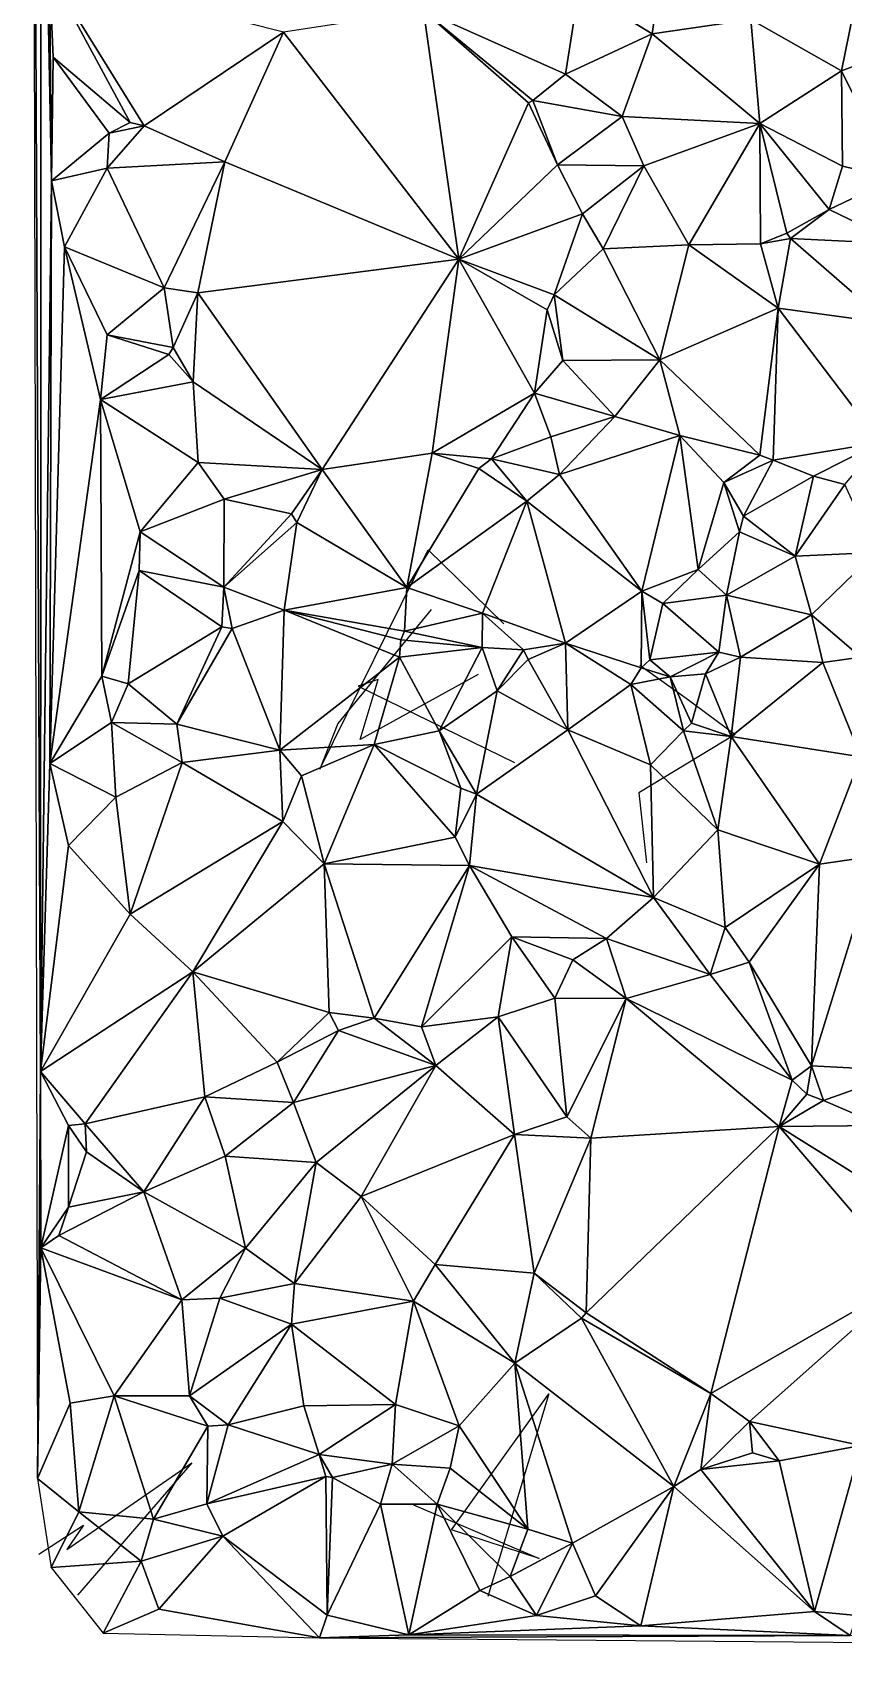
# Model space of a CAD drawing. Header units: metres. Extents: x -16 to 15.1, y -15.2 to 15.9.
# Drawn here: x -14.99 to -8.07, y -14.97 to -1.15 of the extents above; entities that cross this region are included whole.
import ezdxf

# ---------------------------------------------------------------- set-up
doc = ezdxf.new("R2010")
doc.units = ezdxf.units.M
doc.layers.add('CRACKS', color=1, linetype='Continuous')
doc.layers.add('STREET_MESH', color=7, linetype='Continuous')

msp = doc.modelspace()

# ---------------------------------------------------------------- linework, layer by layer
at = {"layer": 'CRACKS'}
for points in [[(-11.59, -6.078, 0.1), (-12.387, -7.049, 0.1), (-12.541, -7.441, 0.1), (-11.615, -5.567, 0.1), (-10.97, -6.198, 0.1)], [(-9.808, -6.553, 0.1), (-9.414, -6.833, 0.1), (-8.996, -7.143, 0.1), (-9.818, -7.643, 0.1), (-9.752, -8.24, 0.1)], [(-11.19, -6.632, 0.1), (-12.196, -7.186, 0.1), (-12.043, -6.675, 0.1), (-12.212, -6.732, 0.1), (-10.878, -7.383, 0.1)], [(-11.742, -13.72, 0.1), (-10.668, -14.179, 0.1), (-11.417, -13.935, 0.1), (-10.586, -12.773, 0.1), (-11.106, -14.504, 0.1)], [(-14.937, -14.141, 0.1), (-14.556, -13.894, 0.1), (-14.7, -14.103, 0.1), (-13.631, -13.361, 0.1), (-14.607, -14.491, 0.1)]]:
    msp.add_polyline3d(points, dxfattribs=at)
at = {"layer": 'STREET_MESH'}
for points in [[(-14.948, -13.497), (-14.924, -10.022), (-14.993, 5.191)], [(-14.924, -10.022), (-14.917, 2.113), (-14.993, 5.191)], [(-14.924, -10.022), (-14.831, -2.417), (-14.917, 2.113)], [(-14.917, 2.113), (-14.831, -2.417), (-14.848, -0.642)], [(-9.703, -1.161), (-9.617, -0.543), (-10.33, -0.779)], [(-9.617, -0.543), (-9.703, -1.161), (-8.863, -1.041)], [(-7.89, -0.497), (-8.863, -1.041), (-8.087, -1.478)], [(-7.287, -1.176), (-7.89, -0.497), (-8.087, -1.478)], [(-14.831, -2.417), (-14.817, -1.361), (-14.848, -0.642)], [(-14.038, -1.947), (-12.851, -1.148), (-14.848, -0.642)], [(-14.817, -1.361), (-14.159, -1.92), (-14.848, -0.642)], [(-14.159, -1.92), (-14.038, -1.947), (-14.848, -0.642)], [(-10.443, -1.507), (-10.33, -0.779), (-11.654, -0.965)], [(-10.443, -1.507), (-9.703, -1.161), (-10.33, -0.779)], [(-11.654, -0.965), (-12.851, -1.148), (-11.354, -3.087)], [(-10.758, -1.751), (-11.654, -0.965), (-11.354, -3.087)], [(-10.758, -1.751), (-10.723, -1.732), (-11.654, -0.965)], [(-10.723, -1.732), (-10.443, -1.507), (-11.654, -0.965)], [(-8.863, -1.041), (-9.703, -1.161), (-8.785, -1.927)], [(-8.087, -1.478), (-8.863, -1.041), (-8.785, -1.927)], [(-12.851, -1.148), (-14.038, -1.947), (-13.352, -2.256)], [(-12.851, -1.148), (-13.352, -2.256), (-11.354, -3.087)], [(-9.703, -1.161), (-10.443, -1.507), (-9.96, -1.868)], [(-9.703, -1.161), (-9.96, -1.868), (-8.785, -1.927)], [(-7.287, -1.176), (-8.087, -1.478), (-7.633, -2.395)], [(-14.337, -2.01), (-14.817, -1.361), (-14.831, -2.417)], [(-14.337, -2.01), (-14.159, -1.92), (-14.817, -1.361)], [(-10.443, -1.507), (-10.723, -1.732), (-9.96, -1.868)], [(-8.081, -2.291), (-8.087, -1.478), (-8.785, -1.927)], [(-8.087, -1.478), (-8.081, -2.291), (-7.633, -2.395)], [(-10.511, -2.28), (-10.758, -1.751), (-11.354, -3.087)], [(-10.511, -2.28), (-10.723, -1.732), (-10.758, -1.751)], [(-9.96, -1.868), (-10.723, -1.732), (-10.511, -2.28)], [(-14.159, -1.92), (-14.337, -2.01), (-14.038, -1.947)], [(-9.775, -2.29), (-9.96, -1.868), (-10.511, -2.28)], [(-9.96, -1.868), (-9.775, -2.29), (-8.785, -1.927)], [(-9.775, -2.29), (-9.39, -2.965), (-8.785, -1.927)], [(-9.39, -2.965), (-8.78, -2.956), (-8.785, -1.927)], [(-8.193, -2.663), (-8.081, -2.291), (-8.785, -1.927)], [(-8.555, -2.865), (-8.193, -2.663), (-8.785, -1.927)], [(-8.78, -2.956), (-8.555, -2.865), (-8.785, -1.927)], [(-14.354, -2.31), (-14.337, -2.01), (-14.831, -2.417)], [(-14.038, -1.947), (-14.354, -2.31), (-13.352, -2.256)], [(-14.038, -1.947), (-14.337, -2.01), (-14.354, -2.31)], [(-14.718, -2.981), (-14.354, -2.31), (-14.831, -2.417)], [(-13.869, -3.33), (-14.354, -2.31), (-14.718, -2.981)], [(-14.354, -2.31), (-13.869, -3.33), (-13.352, -2.256)], [(-13.869, -3.33), (-13.581, -3.374), (-13.352, -2.256)], [(-13.352, -2.256), (-13.581, -3.374), (-11.354, -3.087)], [(-10.299, -2.7), (-10.511, -2.28), (-11.354, -3.087)], [(-10.299, -2.7), (-9.775, -2.29), (-10.511, -2.28)], [(-9.775, -2.29), (-10.299, -2.7), (-10.122, -2.998)], [(-9.39, -2.965), (-9.775, -2.29), (-10.122, -2.998)], [(-8.081, -2.291), (-8.193, -2.663), (-7.633, -2.395)], [(-14.831, -2.417), (-14.924, -10.022), (-14.845, -7.393)], [(-14.718, -2.981), (-14.831, -2.417), (-14.845, -7.393)], [(-8.193, -2.663), (-7.589, -2.954), (-7.633, -2.395)], [(-10.541, -3.39), (-10.299, -2.7), (-11.354, -3.087)], [(-10.299, -2.7), (-10.541, -3.39), (-10.122, -2.998)], [(-8.555, -2.865), (-8.524, -2.909), (-8.193, -2.663)], [(-8.524, -2.909), (-7.589, -2.954), (-8.193, -2.663)], [(-8.524, -2.909), (-8.555, -2.865), (-8.78, -2.956)], [(-14.411, -4.284), (-14.718, -2.981), (-14.845, -7.393)], [(-14.356, -3.733), (-14.718, -2.981), (-14.411, -4.284)], [(-14.356, -3.733), (-13.869, -3.33), (-14.718, -2.981)], [(-10.541, -3.39), (-9.638, -3.946), (-10.122, -2.998)], [(-9.638, -3.946), (-9.39, -2.965), (-10.122, -2.998)], [(-9.638, -3.946), (-8.628, -3.504), (-9.39, -2.965)], [(-8.628, -3.504), (-8.78, -2.956), (-9.39, -2.965)], [(-8.524, -2.909), (-8.78, -2.956), (-8.628, -3.504)], [(-7.693, -3.632), (-8.524, -2.909), (-8.628, -3.504)], [(-8.524, -2.909), (-7.693, -3.632), (-7.589, -2.954)], [(-13.581, -3.374), (-12.521, -4.883), (-11.354, -3.087)], [(-12.521, -4.883), (-11.58, -4.741), (-11.354, -3.087)], [(-11.58, -4.741), (-10.709, -4.231), (-11.354, -3.087)], [(-10.6, -3.52), (-10.541, -3.39), (-11.354, -3.087)], [(-10.709, -4.231), (-10.6, -3.52), (-11.354, -3.087)], [(-13.869, -3.33), (-14.356, -3.733), (-13.791, -3.839)], [(-13.869, -3.33), (-13.791, -3.839), (-13.581, -3.374)], [(-13.791, -3.839), (-13.62, -4.132), (-13.581, -3.374)], [(-13.62, -4.132), (-12.521, -4.883), (-13.581, -3.374)], [(-10.541, -3.39), (-10.6, -3.52), (-10.467, -3.951)], [(-10.541, -3.39), (-10.467, -3.951), (-9.638, -3.946)], [(-10.6, -3.52), (-10.709, -4.231), (-10.467, -3.951)], [(-8.785, -4.759), (-8.628, -3.504), (-9.638, -3.946)], [(-8.628, -3.504), (-8.785, -4.759), (-8.671, -4.802)], [(-7.759, -4.65), (-8.628, -3.504), (-8.671, -4.802)], [(-7.759, -4.65), (-7.693, -3.632), (-8.628, -3.504)], [(-13.829, -3.901), (-14.356, -3.733), (-14.411, -4.284)], [(-13.791, -3.839), (-14.356, -3.733), (-13.829, -3.901)], [(-13.791, -3.839), (-13.829, -3.901), (-13.62, -4.132)], [(-13.62, -4.132), (-13.829, -3.901), (-14.411, -4.284)], [(-10.709, -4.231), (-10.022, -4.428), (-10.467, -3.951)], [(-10.467, -3.951), (-10.022, -4.428), (-9.638, -3.946)], [(-9.638, -3.946), (-10.022, -4.428), (-9.467, -4.591)], [(-8.785, -4.759), (-9.638, -3.946), (-9.467, -4.591)], [(-13.577, -4.823), (-13.62, -4.132), (-14.411, -4.284)], [(-13.62, -4.132), (-13.577, -4.823), (-12.521, -4.883)], [(-10.709, -4.231), (-11.58, -4.741), (-11.074, -4.791)], [(-10.568, -4.602), (-10.709, -4.231), (-11.074, -4.791)], [(-10.022, -4.428), (-10.709, -4.231), (-10.568, -4.602)], [(-14.401, -6.645), (-14.411, -4.284), (-14.845, -7.393)], [(-14.401, -6.645), (-14.073, -5.415), (-14.411, -4.284)], [(-14.073, -5.415), (-13.577, -4.823), (-14.411, -4.284)], [(-10.496, -4.923), (-10.022, -4.428), (-10.568, -4.602)], [(-10.022, -4.428), (-10.496, -4.923), (-9.467, -4.591)], [(-10.496, -4.923), (-10.568, -4.602), (-11.074, -4.791)], [(-10.496, -4.923), (-9.791, -5.92), (-9.467, -4.591)], [(-9.791, -5.92), (-9.311, -5.735), (-9.467, -4.591)], [(-9.092, -4.993), (-8.785, -4.759), (-9.467, -4.591)], [(-9.311, -5.735), (-9.092, -4.993), (-9.467, -4.591)], [(-8.326, -4.939), (-7.759, -4.65), (-8.671, -4.802)], [(-7.759, -4.65), (-8.326, -4.939), (-8.06, -5.009)], [(-13.357, -5.136), (-13.577, -4.823), (-14.073, -5.415)], [(-13.577, -4.823), (-13.357, -5.136), (-12.521, -4.883)], [(-11.798, -5.89), (-11.58, -4.741), (-12.521, -4.883)], [(-11.798, -5.89), (-11.183, -4.873), (-11.58, -4.741)], [(-11.58, -4.741), (-11.183, -4.873), (-11.074, -4.791)], [(-11.183, -4.873), (-10.773, -5.151), (-11.074, -4.791)], [(-10.773, -5.151), (-10.496, -4.923), (-11.074, -4.791)], [(-8.785, -4.759), (-9.092, -4.993), (-8.671, -4.802)], [(-9.092, -4.993), (-8.926, -5.28), (-8.671, -4.802)], [(-8.926, -5.28), (-8.326, -4.939), (-8.671, -4.802)], [(-13.357, -5.136), (-12.781, -5.261), (-12.521, -4.883)], [(-12.521, -4.883), (-12.781, -5.261), (-12.737, -5.333)], [(-11.798, -5.89), (-12.521, -4.883), (-12.737, -5.333)], [(-11.183, -4.873), (-11.798, -5.89), (-10.773, -5.151)], [(-9.791, -5.92), (-10.496, -4.923), (-10.773, -5.151)], [(-8.326, -4.939), (-8.926, -5.28), (-8.485, -5.623)], [(-8.06, -5.009), (-8.326, -4.939), (-8.485, -5.623)], [(-8.959, -5.413), (-9.092, -4.993), (-9.311, -5.735)], [(-9.092, -4.993), (-8.959, -5.413), (-8.926, -5.28)], [(-7.796, -5.591), (-8.06, -5.009), (-8.485, -5.623)], [(-13.36, -5.886), (-13.357, -5.136), (-14.073, -5.415)], [(-12.781, -5.261), (-13.357, -5.136), (-13.36, -5.886)], [(-11.798, -5.89), (-11.152, -6.108), (-10.773, -5.151)], [(-11.152, -6.108), (-10.445, -6.364), (-10.773, -5.151)], [(-10.445, -6.364), (-9.791, -5.92), (-10.773, -5.151)], [(-12.781, -5.261), (-13.36, -5.886), (-12.737, -5.333)], [(-13.36, -5.886), (-12.845, -6.083), (-12.737, -5.333)], [(-12.845, -6.083), (-11.798, -5.89), (-12.737, -5.333)], [(-8.926, -5.28), (-8.959, -5.413), (-8.485, -5.623)], [(-14.073, -5.415), (-14.401, -6.645), (-14.083, -5.743)], [(-13.36, -5.886), (-14.073, -5.415), (-14.083, -5.743)], [(-9.069, -5.954), (-8.959, -5.413), (-9.311, -5.735)], [(-8.959, -5.413), (-9.069, -5.954), (-8.485, -5.623)], [(-9.069, -5.954), (-8.343, -6.123), (-8.485, -5.623)], [(-8.343, -6.123), (-7.796, -5.591), (-8.485, -5.623)], [(-7.796, -5.591), (-8.343, -6.123), (-7.922, -6.485)], [(-14.401, -6.645), (-14.177, -6.712), (-14.083, -5.743)], [(-14.177, -6.712), (-13.375, -6.226), (-14.083, -5.743)], [(-13.375, -6.226), (-13.36, -5.886), (-14.083, -5.743)], [(-9.791, -5.92), (-9.612, -6.027), (-9.311, -5.735)], [(-9.612, -6.027), (-9.069, -5.954), (-9.311, -5.735)], [(-13.288, -6.239), (-13.36, -5.886), (-13.375, -6.226)], [(-13.36, -5.886), (-13.288, -6.239), (-12.845, -6.083)], [(-11.818, -6.261), (-11.798, -5.89), (-12.845, -6.083)], [(-11.818, -6.261), (-11.152, -6.108), (-11.798, -5.89)], [(-9.797, -6.575), (-9.791, -5.92), (-10.445, -6.364)], [(-9.791, -5.92), (-9.797, -6.575), (-9.724, -6.507)], [(-9.791, -5.92), (-9.724, -6.507), (-9.612, -6.027)], [(-9.724, -6.507), (-9.135, -6.44), (-9.612, -6.027)], [(-9.612, -6.027), (-9.135, -6.44), (-9.069, -5.954)], [(-9.135, -6.44), (-8.949, -6.484), (-9.069, -5.954)], [(-9.069, -5.954), (-8.949, -6.484), (-8.343, -6.123)], [(-12.845, -6.083), (-13.288, -6.239), (-12.881, -7.279)], [(-11.86, -6.483), (-12.845, -6.083), (-12.881, -7.279)], [(-11.86, -6.483), (-11.848, -6.335), (-12.845, -6.083)], [(-11.848, -6.335), (-11.818, -6.261), (-12.845, -6.083)], [(-11.152, -6.108), (-11.818, -6.261), (-11.154, -6.402)], [(-10.803, -6.421), (-11.152, -6.108), (-11.154, -6.402)], [(-11.152, -6.108), (-10.803, -6.421), (-10.445, -6.364)], [(-8.949, -6.484), (-8.247, -6.53), (-8.343, -6.123)], [(-8.343, -6.123), (-8.247, -6.53), (-7.922, -6.485)], [(-13.375, -6.226), (-14.177, -6.712), (-13.761, -7.055)], [(-13.288, -6.239), (-13.375, -6.226), (-13.761, -7.055)], [(-12.881, -7.279), (-13.288, -6.239), (-13.761, -7.055)], [(-11.848, -6.335), (-11.86, -6.483), (-11.154, -6.402)], [(-11.818, -6.261), (-11.848, -6.335), (-11.154, -6.402)], [(-12.075, -7.23), (-11.86, -6.483), (-12.881, -7.279)], [(-11.86, -6.483), (-12.075, -7.23), (-11.523, -7.113)], [(-11.86, -6.483), (-11.523, -7.113), (-11.154, -6.402)], [(-11.523, -7.113), (-11.027, -6.77), (-11.154, -6.402)], [(-11.027, -6.77), (-10.803, -6.421), (-11.154, -6.402)], [(-10.763, -6.503), (-10.803, -6.421), (-11.027, -6.77)], [(-10.803, -6.421), (-10.763, -6.503), (-10.445, -6.364)], [(-10.445, -6.364), (-10.763, -6.503), (-10.424, -7.103)], [(-10.445, -6.364), (-10.424, -7.103), (-9.887, -6.716)], [(-9.797, -6.575), (-10.445, -6.364), (-9.887, -6.716)], [(-9.135, -6.44), (-9.724, -6.507), (-9.549, -6.653)], [(-9.135, -6.44), (-9.549, -6.653), (-9.25, -6.627)], [(-8.949, -6.484), (-9.135, -6.44), (-9.25, -6.627)], [(-9.031, -7.161), (-8.949, -6.484), (-9.25, -6.627)], [(-8.949, -6.484), (-9.031, -7.161), (-8.247, -6.53)], [(-8.247, -6.53), (-7.924, -7.334), (-7.922, -6.485)], [(-10.763, -6.503), (-11.027, -6.77), (-10.424, -7.103)], [(-9.549, -6.653), (-9.797, -6.575), (-9.887, -6.716)], [(-9.724, -6.507), (-9.797, -6.575), (-9.549, -6.653)], [(-9.25, -6.627), (-9.549, -6.653), (-9.369, -7.048)], [(-9.031, -7.161), (-9.25, -6.627), (-9.369, -7.048)], [(-9.031, -7.161), (-7.924, -7.334), (-8.247, -6.53)], [(-14.318, -7.041), (-14.401, -6.645), (-14.845, -7.393)], [(-14.318, -7.041), (-14.177, -6.712), (-14.401, -6.645)], [(-14.177, -6.712), (-14.318, -7.041), (-13.761, -7.055)], [(-10.424, -7.103), (-9.719, -7.402), (-9.887, -6.716)], [(-9.437, -7.113), (-9.549, -6.653), (-9.887, -6.716)], [(-9.719, -7.402), (-9.437, -7.113), (-9.887, -6.716)], [(-9.369, -7.048), (-9.549, -6.653), (-9.437, -7.113)], [(-11.202, -7.653), (-11.027, -6.77), (-11.523, -7.113)], [(-11.027, -6.77), (-11.202, -7.653), (-10.424, -7.103)], [(-14.282, -7.678), (-14.318, -7.041), (-14.845, -7.393)], [(-14.318, -7.041), (-13.715, -7.382), (-13.761, -7.055)], [(-13.715, -7.382), (-14.318, -7.041), (-14.282, -7.678)], [(-13.715, -7.382), (-12.881, -7.279), (-13.761, -7.055)], [(-12.075, -7.23), (-11.337, -7.602), (-11.523, -7.113)], [(-11.337, -7.602), (-11.202, -7.653), (-11.523, -7.113)], [(-11.202, -7.653), (-9.692, -8.536), (-10.424, -7.103)], [(-9.692, -8.536), (-9.719, -7.402), (-10.424, -7.103)], [(-9.719, -7.402), (-9.143, -7.959), (-9.437, -7.113)], [(-9.031, -7.161), (-9.369, -7.048), (-9.437, -7.113)], [(-9.143, -7.959), (-9.031, -7.161), (-9.437, -7.113)], [(-8.276, -8.252), (-9.031, -7.161), (-9.143, -7.959)], [(-8.276, -8.252), (-7.924, -7.334), (-9.031, -7.161)], [(-13.715, -7.382), (-12.855, -7.886), (-12.881, -7.279)], [(-12.697, -7.496), (-12.075, -7.23), (-12.881, -7.279)], [(-12.855, -7.886), (-12.697, -7.496), (-12.881, -7.279)], [(-12.075, -7.23), (-12.697, -7.496), (-12.504, -8.247)], [(-11.386, -8.021), (-12.075, -7.23), (-12.504, -8.247)], [(-11.337, -7.602), (-12.075, -7.23), (-11.386, -8.021)], [(-14.924, -10.022), (-14.684, -8.093), (-14.845, -7.393)], [(-14.684, -8.093), (-14.282, -7.678), (-14.845, -7.393)], [(-13.715, -7.382), (-14.282, -7.678), (-14.159, -8.677)], [(-12.855, -7.886), (-13.715, -7.382), (-14.159, -8.677)], [(-9.719, -7.402), (-9.692, -8.536), (-9.143, -7.959)], [(-7.924, -7.334), (-8.276, -8.252), (-7.789, -8.179)], [(-12.697, -7.496), (-12.855, -7.886), (-12.504, -8.247)], [(-14.282, -7.678), (-14.684, -8.093), (-14.159, -8.677)], [(-11.202, -7.653), (-11.337, -7.602), (-11.386, -8.021)], [(-11.202, -7.653), (-11.386, -8.021), (-11.263, -8.263)], [(-9.692, -8.536), (-11.202, -7.653), (-11.263, -8.263)], [(-13.623, -9.169), (-12.855, -7.886), (-14.159, -8.677)], [(-12.855, -7.886), (-13.623, -9.169), (-12.504, -8.247)], [(-9.143, -7.959), (-9.692, -8.536), (-9.08, -8.791)], [(-8.276, -8.252), (-9.143, -7.959), (-9.08, -8.791)], [(-14.684, -8.093), (-14.924, -10.022), (-14.159, -8.677)], [(-11.263, -8.263), (-11.386, -8.021), (-12.504, -8.247)], [(-13.623, -9.169), (-12.461, -9.517), (-12.504, -8.247)], [(-12.077, -9.565), (-11.263, -8.263), (-12.504, -8.247)], [(-12.461, -9.517), (-12.077, -9.565), (-12.504, -8.247)], [(-12.077, -9.565), (-11.672, -9.64), (-11.263, -8.263)], [(-11.672, -9.64), (-10.901, -8.872), (-11.263, -8.263)], [(-10.901, -8.872), (-10.095, -8.887), (-11.263, -8.263)], [(-10.095, -8.887), (-9.692, -8.536), (-11.263, -8.263)], [(-8.276, -8.252), (-9.08, -8.791), (-8.876, -9.089)], [(-8.345, -9.972), (-8.276, -8.252), (-8.876, -9.089)], [(-7.532, -10.014), (-7.789, -8.179), (-8.345, -9.972)], [(-7.789, -8.179), (-8.276, -8.252), (-8.345, -9.972)], [(-10.095, -8.887), (-9.208, -9.192), (-9.692, -8.536)], [(-9.692, -8.536), (-9.208, -9.192), (-9.08, -8.791)], [(-14.924, -10.022), (-13.623, -9.169), (-14.159, -8.677)], [(-9.08, -8.791), (-9.208, -9.192), (-8.876, -9.089)], [(-10.901, -8.872), (-11.672, -9.64), (-11.018, -9.554)], [(-10.534, -9.394), (-10.901, -8.872), (-11.018, -9.554)], [(-10.901, -8.872), (-10.534, -9.394), (-10.38, -9.068)], [(-10.095, -8.887), (-10.901, -8.872), (-10.38, -9.068)], [(-9.926, -9.399), (-10.095, -8.887), (-10.38, -9.068)], [(-9.208, -9.192), (-10.095, -8.887), (-9.926, -9.399)], [(-10.534, -9.394), (-9.926, -9.399), (-10.38, -9.068)], [(-9.208, -9.192), (-8.509, -10.095), (-8.876, -9.089)], [(-8.509, -10.095), (-8.345, -9.972), (-8.876, -9.089)], [(-14.924, -10.022), (-14.543, -10.467), (-13.623, -9.169)], [(-14.543, -10.467), (-13.52, -10.236), (-13.623, -9.169)], [(-12.905, -9.941), (-12.461, -9.517), (-13.623, -9.169)], [(-13.52, -10.236), (-12.905, -9.941), (-13.623, -9.169)], [(-9.208, -9.192), (-9.926, -9.399), (-8.509, -10.095)], [(-10.431, -10.408), (-10.534, -9.394), (-11.018, -9.554)], [(-9.926, -9.399), (-10.534, -9.394), (-10.431, -10.408)], [(-12.905, -9.941), (-12.382, -9.67), (-12.461, -9.517)], [(-12.382, -9.67), (-12.077, -9.565), (-12.461, -9.517)], [(-10.227, -10.591), (-9.926, -9.399), (-10.431, -10.408)], [(-9.926, -9.399), (-10.227, -10.591), (-8.619, -10.491)], [(-8.509, -10.095), (-9.926, -9.399), (-8.619, -10.491)], [(-12.382, -9.67), (-12.905, -9.941), (-12.765, -10.285)], [(-11.549, -9.971), (-12.382, -9.67), (-12.765, -10.285)], [(-12.382, -9.67), (-11.549, -9.971), (-12.077, -9.565)], [(-12.077, -9.565), (-11.549, -9.971), (-11.672, -9.64)], [(-11.672, -9.64), (-11.549, -9.971), (-11.018, -9.554)], [(-11.018, -9.554), (-11.549, -9.971), (-10.879, -10.559)], [(-10.431, -10.408), (-11.018, -9.554), (-10.879, -10.559)], [(-12.905, -9.941), (-13.52, -10.236), (-12.765, -10.285)], [(-14.921, -11.525), (-14.924, -10.022), (-14.948, -13.497)], [(-14.924, -10.022), (-14.921, -11.525), (-14.686, -10.481)], [(-14.543, -10.467), (-14.924, -10.022), (-14.686, -10.481)], [(-12.572, -10.799), (-11.549, -9.971), (-12.765, -10.285)], [(-11.549, -9.971), (-12.572, -10.799), (-12.187, -11.089)], [(-11.549, -9.971), (-12.187, -11.089), (-10.879, -10.559)], [(-8.509, -10.095), (-8.385, -10.214), (-8.345, -9.972)], [(-8.385, -10.214), (-8.243, -10.268), (-8.345, -9.972)], [(-8.243, -10.268), (-7.532, -10.014), (-8.345, -9.972)], [(-7.532, -10.014), (-8.243, -10.268), (-7.748, -10.483)], [(-8.385, -10.214), (-8.509, -10.095), (-8.619, -10.491)], [(-8.243, -10.268), (-8.385, -10.214), (-8.619, -10.491)], [(-14.543, -10.467), (-14.041, -11.047), (-13.52, -10.236)], [(-13.52, -10.236), (-14.041, -11.047), (-13.349, -10.744)], [(-13.52, -10.236), (-13.349, -10.744), (-12.765, -10.285)], [(-13.349, -10.744), (-12.572, -10.799), (-12.765, -10.285)], [(-7.748, -10.483), (-8.243, -10.268), (-8.619, -10.491)], [(-14.921, -11.525), (-14.684, -11.18), (-14.686, -10.481)], [(-14.53, -10.706), (-14.543, -10.467), (-14.686, -10.481)], [(-14.684, -11.18), (-14.53, -10.706), (-14.686, -10.481)], [(-14.041, -11.047), (-14.543, -10.467), (-14.53, -10.706)], [(-10.227, -10.591), (-10.431, -10.408), (-10.879, -10.559)], [(-10.227, -10.591), (-10.266, -12.082), (-8.619, -10.491)], [(-10.266, -12.082), (-9.202, -12.77), (-8.619, -10.491)], [(-9.202, -12.77), (-7.506, -11.795), (-8.619, -10.491)], [(-7.394, -11.26), (-7.748, -10.483), (-8.619, -10.491)], [(-7.506, -11.795), (-7.394, -11.26), (-8.619, -10.491)], [(-12.187, -11.089), (-11.556, -11.668), (-10.879, -10.559)], [(-11.556, -11.668), (-10.71, -11.744), (-10.879, -10.559)], [(-10.71, -11.744), (-10.227, -10.591), (-10.879, -10.559)], [(-10.227, -10.591), (-10.71, -11.744), (-10.266, -12.082)], [(-14.684, -11.18), (-14.041, -11.047), (-14.53, -10.706)], [(-14.041, -11.047), (-13.174, -11.528), (-13.349, -10.744)], [(-13.174, -11.528), (-12.572, -10.799), (-13.349, -10.744)], [(-12.572, -10.799), (-13.174, -11.528), (-12.757, -11.831)], [(-12.572, -10.799), (-12.757, -11.831), (-12.187, -11.089)], [(-13.717, -11.97), (-14.041, -11.047), (-14.767, -11.42)], [(-14.041, -11.047), (-14.684, -11.18), (-14.767, -11.42)], [(-13.174, -11.528), (-14.041, -11.047), (-13.717, -11.97)], [(-14.684, -11.18), (-14.921, -11.525), (-14.767, -11.42)], [(-12.757, -11.831), (-11.741, -11.981), (-12.187, -11.089)], [(-11.741, -11.981), (-11.556, -11.668), (-12.187, -11.089)], [(-14.921, -11.525), (-13.717, -11.97), (-14.767, -11.42)], [(-14.671, -12.852), (-14.921, -11.525), (-14.948, -13.497)], [(-14.921, -11.525), (-14.296, -12.79), (-13.717, -11.97)], [(-14.671, -12.852), (-14.296, -12.79), (-14.921, -11.525)], [(-13.394, -11.957), (-13.174, -11.528), (-13.717, -11.97)], [(-13.174, -11.528), (-13.394, -11.957), (-12.757, -11.831)], [(-11.556, -11.668), (-11.741, -11.981), (-10.875, -12.512)], [(-10.71, -11.744), (-11.556, -11.668), (-10.875, -12.512)], [(-12.757, -11.831), (-13.394, -11.957), (-12.783, -12.179)], [(-11.741, -11.981), (-12.757, -11.831), (-12.783, -12.179)], [(-10.307, -12.128), (-10.71, -11.744), (-10.875, -12.512)], [(-10.71, -11.744), (-10.307, -12.128), (-10.266, -12.082)], [(-9.202, -12.77), (-8.874, -13.01), (-7.506, -11.795)], [(-8.874, -13.01), (-7.924, -13.215), (-7.506, -11.795)], [(-14.296, -12.79), (-13.652, -12.791), (-13.717, -11.97)], [(-13.652, -12.791), (-13.394, -11.957), (-13.717, -11.97)], [(-13.394, -11.957), (-13.652, -12.791), (-12.783, -12.179)], [(-11.895, -12.864), (-11.741, -11.981), (-12.783, -12.179)], [(-11.895, -12.864), (-11.351, -13.047), (-11.741, -11.981)], [(-11.741, -11.981), (-11.351, -13.047), (-10.875, -12.512)], [(-9.519, -13.564), (-10.307, -12.128), (-10.875, -12.512)], [(-10.307, -12.128), (-9.202, -12.77), (-10.266, -12.082)], [(-9.519, -13.564), (-9.202, -12.77), (-10.307, -12.128)], [(-13.652, -12.791), (-13.321, -13.038), (-12.783, -12.179)], [(-13.321, -13.038), (-12.676, -12.875), (-12.783, -12.179)], [(-12.676, -12.875), (-11.895, -12.864), (-12.783, -12.179)], [(-11.351, -13.047), (-10.764, -13.929), (-10.875, -12.512)], [(-10.764, -13.929), (-10.383, -14.047), (-10.875, -12.512)], [(-10.383, -14.047), (-9.519, -13.564), (-10.875, -12.512)], [(-14.597, -13.78), (-14.296, -12.79), (-14.671, -12.852)], [(-14.597, -13.78), (-13.959, -13.844), (-14.296, -12.79)], [(-14.296, -12.79), (-13.496, -13.049), (-13.652, -12.791)], [(-13.959, -13.844), (-13.496, -13.049), (-14.296, -12.79)], [(-13.496, -13.049), (-13.321, -13.038), (-13.652, -12.791)], [(-9.202, -12.77), (-9.519, -13.564), (-9.29, -13.42)], [(-8.874, -13.01), (-9.202, -12.77), (-9.29, -13.42)], [(-14.597, -13.78), (-14.671, -12.852), (-14.948, -13.497)], [(-13.321, -13.038), (-12.545, -13.291), (-12.676, -12.875)], [(-12.545, -13.291), (-11.895, -12.864), (-12.676, -12.875)], [(-12.545, -13.291), (-11.924, -13.373), (-11.895, -12.864)], [(-11.924, -13.373), (-11.351, -13.047), (-11.895, -12.864)], [(-13.503, -13.712), (-13.496, -13.049), (-13.959, -13.844)], [(-13.496, -13.049), (-13.503, -13.712), (-13.321, -13.038)], [(-13.503, -13.712), (-12.545, -13.291), (-13.321, -13.038)], [(-11.427, -13.408), (-11.351, -13.047), (-11.924, -13.373)], [(-11.351, -13.047), (-11.427, -13.408), (-10.764, -13.929)], [(-8.849, -13.277), (-8.874, -13.01), (-9.29, -13.42)], [(-8.874, -13.01), (-8.849, -13.277), (-8.62, -13.344)], [(-7.924, -13.215), (-8.874, -13.01), (-8.62, -13.344)], [(-7.924, -13.215), (-8.62, -13.344), (-8.319, -14.63)], [(-7.956, -14.665), (-7.924, -13.215), (-8.319, -14.63)], [(-12.545, -13.291), (-13.503, -13.712), (-12.49, -13.479)], [(-12.545, -13.291), (-12.49, -13.479), (-12.432, -13.486)], [(-11.924, -13.373), (-12.545, -13.291), (-12.432, -13.486)], [(-12.021, -13.714), (-11.924, -13.373), (-12.432, -13.486)], [(-11.924, -13.373), (-12.021, -13.714), (-11.538, -13.714)], [(-11.427, -13.408), (-11.924, -13.373), (-11.538, -13.714)], [(-8.62, -13.344), (-8.849, -13.277), (-9.29, -13.42)], [(-8.62, -13.344), (-9.29, -13.42), (-8.319, -14.63)], [(-14.834, -14.256), (-14.597, -13.78), (-14.948, -13.497)], [(-12.49, -13.479), (-13.503, -13.712), (-13.368, -13.989)], [(-12.476, -14.663), (-12.49, -13.479), (-13.368, -13.989)], [(-12.49, -13.479), (-12.476, -14.663), (-12.432, -13.486)], [(-12.476, -14.663), (-12.021, -13.714), (-12.432, -13.486)], [(-10.764, -13.929), (-11.427, -13.408), (-11.538, -13.714)], [(-9.29, -13.42), (-9.519, -13.564), (-8.319, -14.63)], [(-9.519, -13.564), (-10.383, -14.047), (-10.189, -14.498)], [(-9.519, -13.564), (-10.189, -14.498), (-9.8, -14.753)], [(-8.319, -14.63), (-9.519, -13.564), (-9.8, -14.753)], [(-14.064, -14.202), (-14.597, -13.78), (-14.834, -14.256)], [(-13.959, -13.844), (-14.597, -13.78), (-14.064, -14.202)], [(-13.503, -13.712), (-13.959, -13.844), (-13.368, -13.989)], [(-12.021, -13.714), (-12.476, -14.663), (-11.781, -14.83)], [(-11.538, -13.714), (-12.021, -13.714), (-11.781, -14.83)], [(-11.538, -13.714), (-11.781, -14.83), (-11.174, -14.451)], [(-10.916, -14.331), (-11.538, -13.714), (-11.174, -14.451)], [(-10.916, -14.331), (-10.764, -13.929), (-11.538, -13.714)], [(-13.959, -13.844), (-14.064, -14.202), (-13.368, -13.989)], [(-10.916, -14.331), (-10.383, -14.047), (-10.764, -13.929)], [(-14.064, -14.202), (-13.914, -14.612), (-13.368, -13.989)], [(-13.368, -13.989), (-13.914, -14.612), (-12.544, -14.857)], [(-12.476, -14.663), (-13.368, -13.989), (-12.544, -14.857)], [(-10.383, -14.047), (-10.916, -14.331), (-10.69, -14.666)], [(-10.383, -14.047), (-10.69, -14.666), (-10.189, -14.498)], [(-14.064, -14.202), (-14.834, -14.256), (-14.39, -14.815)], [(-13.914, -14.612), (-14.064, -14.202), (-14.39, -14.815)], [(-10.69, -14.666), (-10.916, -14.331), (-11.174, -14.451)], [(-11.781, -14.83), (-10.69, -14.666), (-11.174, -14.451)], [(-10.189, -14.498), (-10.69, -14.666), (-9.8, -14.753)], [(-12.544, -14.857), (-13.914, -14.612), (-14.39, -14.815)], [(-8.319, -14.63), (-9.8, -14.753), (-8.015, -14.837)], [(-7.956, -14.665), (-8.319, -14.63), (-8.015, -14.837)], [(-11.781, -14.83), (-12.476, -14.663), (-12.544, -14.857)], [(-10.69, -14.666), (-11.781, -14.83), (-9.8, -14.753)], [(-9.8, -14.753), (-11.781, -14.83), (-8.015, -14.837)], [(-11.781, -14.83), (-12.544, -14.857), (-8.015, -14.837)], [(-12.544, -14.857), (0.271, -14.965), (-8.015, -14.837)]]:
    msp.add_3dface(points, dxfattribs=at)

doc.saveas('drawing.dxf')
